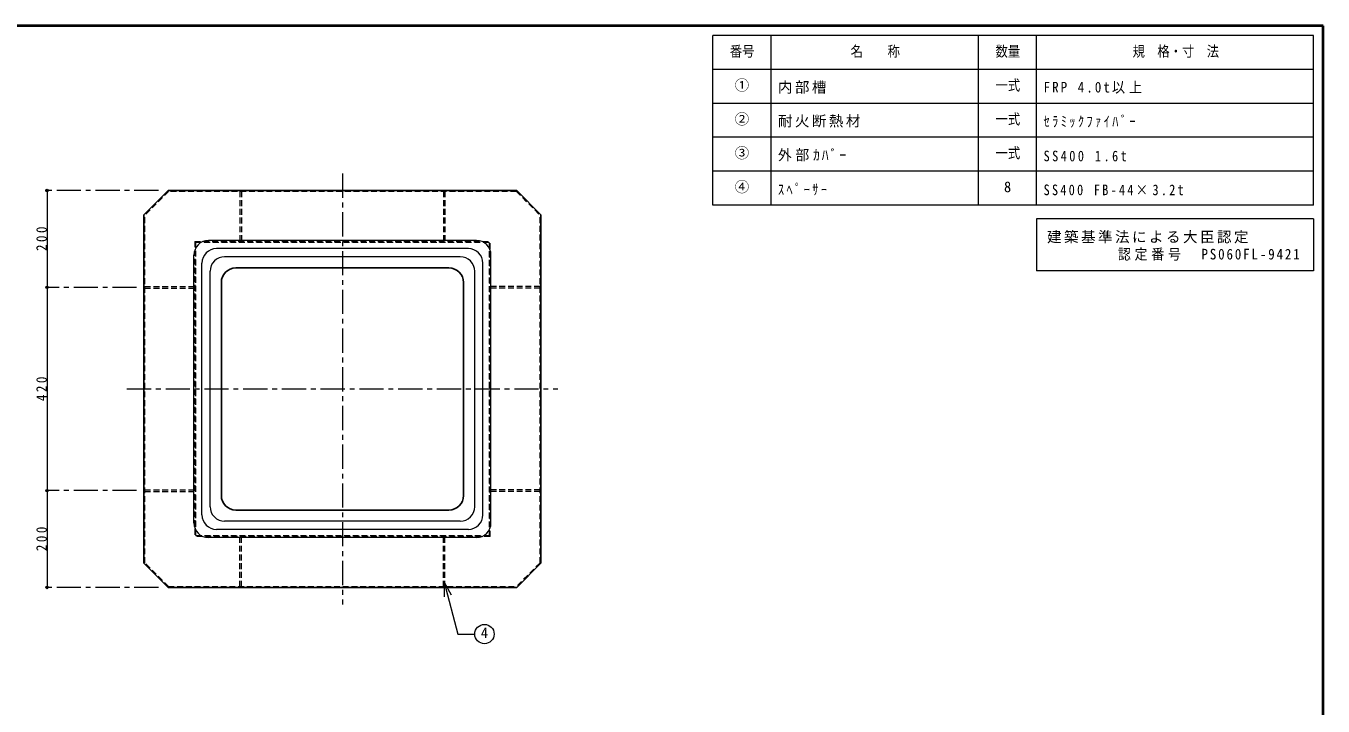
# Model space of a CAD drawing. Units: millimetres at full size, sheet at 1:10. Extents: x -2106 to 1944, y -1394 to 1416.
# Drawn here: x -734 to 1944, y 11 to 1416 of the extents above; entities that cross this region are included whole.
import ezdxf
from ezdxf.enums import TextEntityAlignment as Align

# ---------------------------------------------------------------- set-up
doc = ezdxf.new("R2010")
doc.units = ezdxf.units.MM
doc.header["$LTSCALE"] = 10
doc.header["$PDMODE"] = 32
doc.header["$PDSIZE"] = 5
doc.linetypes.add('CHAIN1', pattern=[8, 5, -1, 1, -1])
doc.linetypes.add('DASHED1', pattern=[1.8, 1.2, -0.6])
doc.layers.add('0-0_ﾚｲﾔ1', color=4, linetype='Continuous', lineweight=9)
doc.styles.add('ＭＳ ゴシック', font='')
doc.styles.get('ＭＳ ゴシック').set_extended_font_data('MS Gothic')

msp = doc.modelspace()

# ---------------------------------------------------------------- linework, layer by layer
at = {"layer": '0-0_ﾚｲﾔ1', "color": 1, "lineweight": 40}
for p, q in [((1944.28, 1416.27), (-2105.72, 1416.27)), ((1944.28, -1393.73), (1944.28, 1416.27))]:
    msp.add_line(p, q, dxfattribs=at)
at = {"layer": '0-0_ﾚｲﾔ1', "color": 3, "lineweight": 18}
for p, q in [((684.28, 1046.27), (684.28, 1396.27)), ((1924.28, 1396.27), (684.28, 1396.27)), ((804.28, 1046.27), (804.28, 1396.27)), ((1232.85, 1046.27), (1232.85, 1396.27)), ((1352.85, 1046.27), (1352.85, 1396.27)), ((1924.28, 1046.27), (1924.28, 1396.27)), ((1924.28, 1326.27), (684.28, 1326.27)), ((1924.28, 1256.27), (684.28, 1256.27)), ((1924.28, 1186.27), (684.28, 1186.27)), ((1924.28, 1116.27), (684.28, 1116.27)), ((1924.28, 1046.27), (684.28, 1046.27)), ((1352.85, 1017.7), (1352.85, 910.56)), ((1924.28, 1017.7), (1352.85, 1017.7)), ((1924.28, 1017.7), (1924.28, 910.56)), ((179.28, 956.27), (-340.72, 956.27)), ((-370.72, 406.27), (-370.72, 926.27)), ((209.28, 406.27), (209.28, 926.27)), ((1924.28, 910.56), (1352.85, 910.56)), ((179.28, 376.27), (-340.72, 376.27))]:
    msp.add_line(p, q, dxfattribs=at)
at = {"layer": '0-0_ﾚｲﾔ1', "linetype": 'CHAIN1'}
for p, q in [((-80.72, 1111.27), (-80.72, 221.27)), ((-460.72, 1076.27), (-690.72, 1076.27)), ((-505.72, 876.27), (-690.72, 876.27)), ((-525.72, 666.27), (364.28, 666.27)), ((-505.72, 456.27), (-690.72, 456.27)), ((-460.72, 256.27), (-690.72, 256.27))]:
    msp.add_line(p, q, dxfattribs=at)
at = {"layer": '0-0_ﾚｲﾔ1'}
for p, q in [((-690.72, 1076.27), (-690.72, 876.27)), ((196.07, 973.06), (-357.51, 973.06)), ((-387.51, 389.48), (-387.51, 943.06)), ((162.49, 939.48), (-323.93, 939.48)), ((226.07, 389.48), (226.07, 943.06)), ((-353.93, 423.06), (-353.93, 909.48)), ((192.49, 423.06), (192.49, 909.48)), ((-690.72, 876.27), (-690.72, 456.27)), ((-690.72, 456.27), (-690.72, 256.27)), ((162.49, 393.06), (-323.93, 393.06)), ((196.07, 359.48), (-357.51, 359.48))]:
    msp.add_line(p, q, dxfattribs=at)
at = {"layer": '0-0_ﾚｲﾔ1', "color": 5, "lineweight": 25}
for p, q in [((-440.72, 1076.27), (-490.72, 1026.27)), ((279.28, 1076.27), (-440.72, 1076.27)), ((279.28, 1076.27), (329.28, 1026.27)), ((-490.72, 306.27), (-490.72, 1026.27)), ((329.28, 306.27), (329.28, 1026.27)), ((139.28, 916.27), (-300.72, 916.27)), ((-330.72, 446.27), (-330.72, 886.27)), ((169.28, 446.27), (169.28, 886.27)), ((139.28, 416.27), (-300.72, 416.27)), ((-440.72, 256.27), (-490.72, 306.27)), ((329.28, 306.27), (279.28, 256.27)), ((-440.72, 256.27), (279.28, 256.27))]:
    msp.add_line(p, q, dxfattribs=at)
at = {"layer": '0-0_ﾚｲﾔ1', "linetype": 'DASHED1'}
for p, q in [((-439.89, 1074.27), (-488.72, 1025.44)), ((278.45, 1074.27), (-439.89, 1074.27)), ((-292.32, 1074.27), (-292.32, 971.27)), ((-289.12, 1074.27), (-289.12, 971.27)), ((127.68, 1074.27), (127.68, 971.27)), ((130.88, 1074.27), (130.88, 971.27)), ((278.45, 1074.27), (327.28, 1025.44)), ((-488.72, 307.1), (-488.72, 1025.44)), ((327.28, 307.1), (327.28, 1025.44)), ((-385.72, 971.27), (224.28, 971.27)), ((-385.72, 971.27), (-385.72, 361.27)), ((-384.12, 969.67), (222.68, 969.67)), ((-384.12, 969.67), (-384.12, 362.87)), ((222.68, 362.87), (222.68, 969.67)), ((224.28, 361.27), (224.28, 971.27)), ((-488.72, 877.87), (-385.72, 877.87)), ((-488.72, 874.67), (-385.72, 874.67)), ((327.28, 877.87), (224.28, 877.87)), ((327.28, 874.67), (224.28, 874.67)), ((225.88, 508.77), (225.88, 538.77)), ((-488.72, 457.87), (-385.72, 457.87)), ((327.28, 457.87), (224.28, 457.87)), ((-488.72, 454.67), (-385.72, 454.67)), ((327.28, 454.67), (224.28, 454.67)), ((224.28, 361.27), (-385.72, 361.27)), ((222.68, 362.87), (-384.12, 362.87)), ((-292.32, 258.27), (-292.32, 361.27)), ((-289.12, 258.27), (-289.12, 361.27)), ((127.68, 258.27), (127.68, 361.27)), ((130.88, 258.27), (130.88, 361.27)), ((-439.89, 258.27), (-488.72, 307.1)), ((327.28, 307.1), (278.45, 258.27)), ((-439.89, 258.27), (278.45, 258.27))]:
    msp.add_line(p, q, dxfattribs=at)
at = {"layer": '0-0_ﾚｲﾔ1', "color": 7, "lineweight": 18}
for q in [(144.16, 240.99), (129.16, 236.97)]:
    msp.add_line((129.16, 266.97), q, dxfattribs=at)
msp.add_lwpolyline([(129.16, 266.97), (157.83, 159.99), (192.54, 159.99)], dxfattribs=at)
msp.add_circle((212.54, 159.99), 20, dxfattribs=at)
at = {"layer": '0-0_ﾚｲﾔ1'}
for centre, start, end in [((-357.51, 943.06), 90, 180), ((196.07, 943.06), 0, 90), ((-323.93, 909.48), 90, 180), ((162.49, 909.48), 0, 90), ((-323.93, 423.06), 180, 270), ((162.49, 423.06), 270, 0), ((-357.51, 389.48), 180, 270), ((196.07, 389.48), 270, 0)]:
    msp.add_arc(centre, 30, start, end, dxfattribs=at)
at = {"layer": '0-0_ﾚｲﾔ1', "color": 3, "lineweight": 18}
for centre, start, end in [((-340.72, 926.27), 90, 180), ((179.28, 926.27), 0, 90), ((-340.72, 406.27), 180, 270), ((179.28, 406.27), 270, 0)]:
    msp.add_arc(centre, 30, start, end, dxfattribs=at)
at = {"layer": '0-0_ﾚｲﾔ1', "color": 5, "lineweight": 25}
for centre, start, end in [((-300.72, 886.27), 90, 180), ((139.28, 886.27), 0, 90), ((-300.72, 446.27), 180, 270), ((139.28, 446.27), 270, 0)]:
    msp.add_arc(centre, 30, start, end, dxfattribs=at)
at = {"layer": '0-0_ﾚｲﾔ1'}
for p in [(-690.72, 1076.27), (-690.72, 876.27), (-690.72, 456.27), (-690.72, 256.27)]:
    msp.add_point(p, dxfattribs=at)

# ---------------------------------------------------------------- texts
at = {"layer": '0-0_ﾚｲﾔ1', "color": 7, "style": 'ＭＳ ゴシック', "width": 0.85}
for s, p in [('番号', (719.28, 1346.27)), ('名\u3000\u3000称', (968.57, 1346.27)), ('数量', (1267.85, 1346.27)), ('規\u3000格・寸\u3000法', (1551.07, 1346.27)), ('一式', (1267.85, 1276.27)), ('一式', (1267.85, 1206.27)), ('一式', (1267.85, 1136.27))]:
    msp.add_text(s, height=21.99, dxfattribs=at).set_placement(p, align=Align.BOTTOM_LEFT)
at = {"layer": '0-0_ﾚｲﾔ1', "color": 7, "style": 'ＭＳ ゴシック'}
for s, p in [('①', (729.28, 1276.27)), ('②', (729.28, 1206.27)), ('③', (729.28, 1136.27)), ('④', (729.28, 1066.27)), ('8', (1285.35, 1066.27)), ('4', (205.04, 144.99))]:
    msp.add_text(s, height=21.99, dxfattribs=at).set_placement(p, align=Align.BOTTOM_LEFT)
at = {"layer": '0-0_ﾚｲﾔ1', "color": 7, "char_height": 21.99, "attachment_point": 7, "style": 'ＭＳ ゴシック'}
for s, insert in [('\\T1.17;内部槽', (818.57, 1276.27)), ('\\T1.31;\\W0.9;FRP\\~4.0t以上', (1367.14, 1276.27)), ('\\T1.17;耐火断熱材', (818.57, 1206.27)), ('\\T1.39;\\W0.85;ｾﾗﾐｯｸﾌｧｲﾊﾞｰ', (1367.14, 1206.27)), ('\\T1.27;\\W0.95;外部ｶﾊﾞｰ', (818.57, 1136.27)), ('\\T1.39;\\W0.85;SS400\\~1.6t', (1367.14, 1136.27)), ('\\T1.39;\\W0.85;ｽﾍﾟｰｻｰ', (818.57, 1066.27)), ('\\T1.36;\\W0.85;SS400\\~FB-44×3.2t', (1367.14, 1066.27)), ('\\T1.17;建築基準法による大臣認定', (1374.28, 966.99)), ('\\T1.28;\\W0.9;認定番号\u3000PS060FL-9421', (1520.35, 931.27))]:
    msp.add_mtext(s, dxfattribs=dict(at, insert=insert))
at = {"layer": '0-0_ﾚｲﾔ1', "color": 7, "char_height": 21.99, "attachment_point": 7, "rotation": 90, "style": 'ＭＳ ゴシック'}
for s, insert in [('\\T1.38;\\W0.9;200', (-690.72, 951.27)), ('\\T1.38;\\W0.9;420', (-690.72, 641.27)), ('\\T1.38;\\W0.9;200', (-690.72, 331.27))]:
    msp.add_mtext(s, dxfattribs=dict(at, insert=insert))

doc.saveas('drawing.dxf')
